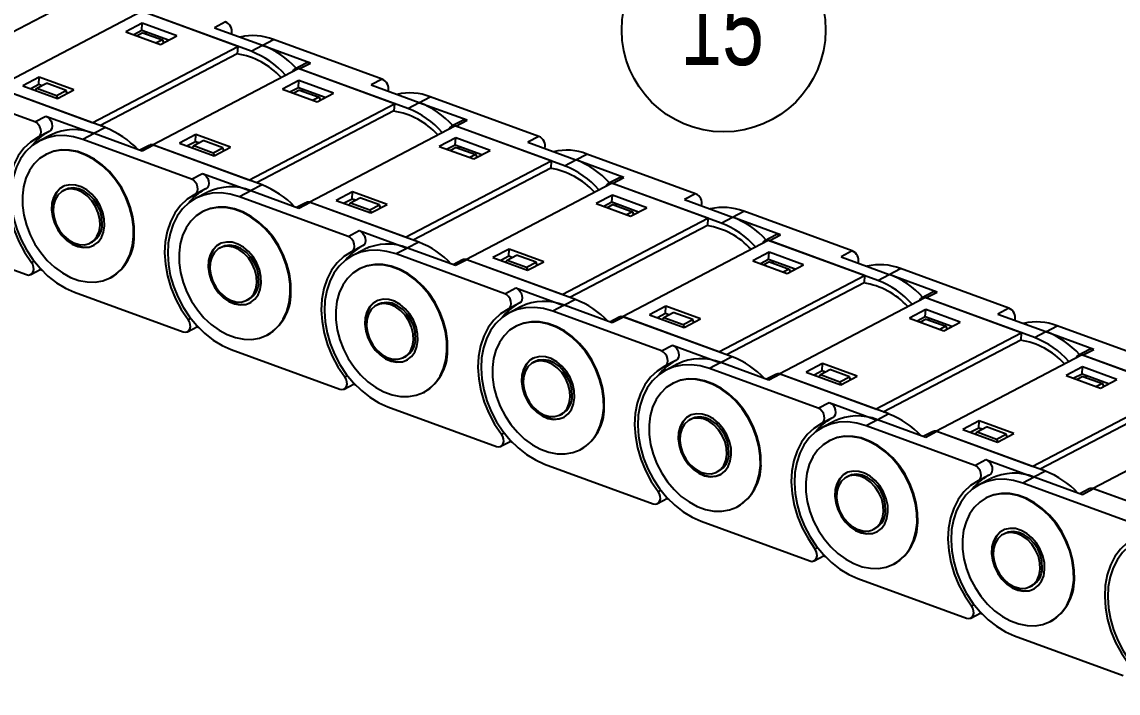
# Model space of a CAD drawing. Header units: millimetres. Extents: x 0 to 279, y 0 to 216.
# Drawn here: x 67 to 118.2, y 126 to 157.4 of the extents above; entities that cross this region are included whole.
import ezdxf

# ---------------------------------------------------------------- set-up
doc = ezdxf.new("R2010")
doc.units = ezdxf.units.MM
doc.layers.add('DIM', color=1, linetype='Continuous')
doc.styles.add('SLDTEXTSTYLE0', font='TXT', dxfattribs={"width": 0.75})

# ---------------------------------------------------------------- blocks, each defined once
blk = doc.blocks.new('SW_NOTE_3')
at = {"layer": 'DIM', "color": 0}
blk.add_circle((4.74, -0.386), 4.755, dxfattribs=at)
at = {"layer": 'DIM', "color": 0, "insert": (4.669, 1.477), "char_height": 3.5, "attachment_point": 2, "style": 'SLDTEXTSTYLE0'}
blk.add_mtext('15', dxfattribs=at)

msp = doc.modelspace()

# ---------------------------------------------------------------- linework, layer by layer
at = {"color": 7, "linetype": 'Continuous', "lineweight": 25}
for p, q in [((69.763, 158.57), (63.351, 155.209)), ((65.804, 154.314), (72.601, 157.878)), ((77.092, 156.235), (72.601, 157.878)), ((77.718, 156.009), (72.652, 157.862)), ((72.64, 157.318), (71.878, 156.918)), ((72.622, 156.979), (72.64, 157.318)), ((74.253, 156.728), (72.64, 157.318)), ((76.522, 157.381), (76.006, 157.11)), ((76.006, 157.11), (78.252, 156.289)), ((71.878, 156.918), (73.49, 156.329)), ((72.622, 156.979), (72.249, 156.783)), ((72.668, 156.871), (72.397, 156.729)), ((73.864, 156.524), (72.622, 156.979)), ((72.668, 156.871), (73.578, 156.538)), ((72.742, 156.844), (72.844, 156.897)), ((73.578, 156.538), (73.307, 156.396)), ((73.49, 156.329), (74.253, 156.728)), ((73.578, 156.538), (73.629, 156.401)), ((78.24, 156.282), (78.768, 156.56)), ((83.834, 154.707), (78.768, 156.56)), ((70.295, 152.671), (77.092, 156.235)), ((77.092, 156.235), (77.074, 155.895)), ((77.718, 156.009), (78.252, 156.289)), ((80.486, 155.461), (78.24, 156.282)), ((77.074, 155.895), (70.663, 152.534)), ((73.116, 151.64), (79.913, 155.203)), ((80.281, 155.454), (79.758, 155.18)), ((84.403, 153.56), (79.913, 155.203)), ((79.964, 155.187), (80.486, 155.461)), ((85.029, 153.334), (79.964, 155.187)), ((67.618, 152.713), (62.553, 154.566)), ((67.831, 154.797), (67.068, 154.397)), ((67.726, 154.28), (68.174, 154.515)), ((67.812, 154.457), (67.831, 154.797)), ((69.443, 154.207), (67.831, 154.797)), ((69.084, 154.182), (68.174, 154.515)), ((79.952, 154.644), (79.189, 154.244)), ((79.933, 154.304), (79.952, 154.644)), ((81.564, 154.054), (79.952, 154.644)), ((83.834, 154.707), (83.317, 154.436)), ((70.295, 152.671), (65.804, 154.314)), ((70.915, 152.442), (65.849, 154.295)), ((67.068, 154.397), (68.681, 153.807)), ((67.812, 154.457), (67.439, 154.261)), ((67.66, 154.18), (67.726, 154.28)), ((67.726, 154.28), (68.636, 153.947)), ((67.961, 154.403), (67.812, 154.457)), ((68.636, 153.947), (69.084, 154.182)), ((68.681, 153.807), (69.443, 154.207)), ((69.134, 154.045), (69.084, 154.182)), ((79.189, 154.244), (80.801, 153.654)), ((79.933, 154.304), (79.56, 154.108)), ((79.979, 154.196), (79.708, 154.054)), ((81.175, 153.85), (79.933, 154.304)), ((79.979, 154.196), (80.889, 153.864)), ((80.053, 154.169), (80.155, 154.223)), ((80.801, 153.654), (81.564, 154.054)), ((83.317, 154.436), (85.563, 153.614)), ((68.636, 153.947), (68.687, 153.811)), ((77.606, 149.997), (84.403, 153.56)), ((80.889, 153.864), (80.618, 153.721)), ((80.889, 153.864), (80.94, 153.727)), ((84.403, 153.56), (84.385, 153.221)), ((85.029, 153.334), (85.563, 153.614)), ((85.551, 153.608), (86.08, 153.885)), ((87.797, 152.786), (85.551, 153.608)), ((91.145, 152.032), (86.08, 153.885)), ((67.618, 152.713), (68.134, 152.984)), ((68.134, 152.984), (70.38, 152.162)), ((84.385, 153.221), (77.974, 149.86)), ((70.295, 152.671), (70.295, 152.669)), ((70.915, 152.442), (70.38, 152.162)), ((80.427, 148.965), (87.224, 152.529)), ((87.592, 152.779), (87.07, 152.506)), ((91.715, 150.886), (87.224, 152.529)), ((87.275, 152.513), (87.797, 152.786)), ((92.34, 150.66), (87.275, 152.513)), ((68.298, 152.267), (67.781, 151.996)), ((68.354, 152.093), (67.837, 151.822)), ((70.392, 152.168), (69.864, 151.891)), ((72.638, 151.347), (70.392, 152.168)), ((75.142, 152.122), (74.38, 151.722)), ((75.124, 151.783), (75.142, 152.122)), ((76.754, 151.532), (75.142, 152.122)), ((87.263, 151.969), (86.5, 151.569)), ((87.245, 151.63), (87.263, 151.969)), ((88.875, 151.379), (87.263, 151.969)), ((91.145, 152.032), (90.629, 151.761)), ((74.929, 150.038), (69.864, 151.891)), ((72.955, 151.613), (72.525, 151.388)), ((73.161, 151.62), (72.638, 151.347)), ((73.116, 151.64), (73.114, 151.634)), ((77.606, 149.997), (73.116, 151.64)), ((78.226, 149.768), (73.161, 151.62)), ((74.38, 151.722), (75.992, 151.133)), ((75.124, 151.783), (74.75, 151.587)), ((74.971, 151.506), (75.038, 151.606)), ((75.038, 151.606), (75.485, 151.84)), ((75.038, 151.606), (75.948, 151.273)), ((75.272, 151.728), (75.124, 151.783)), ((76.395, 151.507), (75.485, 151.84)), ((75.948, 151.273), (76.395, 151.507)), ((75.992, 151.133), (76.754, 151.532)), ((76.446, 151.371), (76.395, 151.507)), ((86.5, 151.569), (88.113, 150.98)), ((87.245, 151.63), (86.871, 151.434)), ((87.291, 151.522), (87.019, 151.38)), ((88.486, 151.175), (87.245, 151.63)), ((87.291, 151.522), (88.201, 151.189)), ((87.364, 151.495), (87.466, 151.548)), ((90.629, 151.761), (92.875, 150.94)), ((68.162, 151.202), (68.132, 151.186)), ((75.948, 151.273), (75.998, 151.136)), ((88.201, 151.189), (87.929, 151.047)), ((88.113, 150.98), (88.875, 151.379)), ((88.201, 151.189), (88.251, 151.052)), ((92.34, 150.66), (92.875, 150.94)), ((92.863, 150.934), (93.391, 151.211)), ((95.109, 150.112), (92.863, 150.934)), ((98.456, 149.358), (93.391, 151.211)), ((84.918, 147.322), (91.715, 150.886)), ((91.696, 150.546), (85.285, 147.185)), ((91.715, 150.886), (91.696, 150.546)), ((74.929, 150.038), (75.445, 150.309)), ((75.445, 150.309), (77.691, 149.487)), ((77.606, 149.997), (77.606, 149.994)), ((94.903, 150.105), (94.381, 149.831)), ((94.586, 149.838), (95.109, 150.112)), ((69.033, 149.542), (68.937, 149.491)), ((75.609, 149.592), (75.093, 149.321)), ((75.665, 149.418), (75.148, 149.148)), ((77.703, 149.494), (77.175, 149.217)), ((78.226, 149.768), (77.691, 149.487)), ((79.949, 148.672), (77.703, 149.494)), ((82.453, 149.448), (81.691, 149.048)), ((82.435, 149.108), (82.453, 149.448)), ((84.066, 148.858), (82.453, 149.448)), ((87.738, 146.291), (94.535, 149.854)), ((99.026, 148.211), (94.535, 149.854)), ((99.651, 147.985), (94.586, 149.838)), ((82.24, 147.364), (77.175, 149.217)), ((80.267, 148.939), (79.836, 148.713)), ((80.472, 148.946), (79.949, 148.672)), ((80.427, 148.965), (80.425, 148.959)), ((84.918, 147.322), (80.427, 148.965)), ((85.537, 147.093), (80.472, 148.946)), ((81.691, 149.048), (83.303, 148.458)), ((82.435, 149.108), (82.062, 148.912)), ((82.282, 148.831), (82.349, 148.931)), ((82.349, 148.931), (82.796, 149.166)), ((82.349, 148.931), (83.259, 148.598)), ((82.583, 149.054), (82.435, 149.108)), ((83.706, 148.833), (82.796, 149.166)), ((83.303, 148.458), (84.066, 148.858)), ((94.574, 149.295), (93.812, 148.895)), ((93.812, 148.895), (95.424, 148.305)), ((94.556, 148.955), (94.182, 148.759)), ((94.556, 148.955), (94.574, 149.295)), ((95.797, 148.501), (94.556, 148.955)), ((96.187, 148.705), (94.574, 149.295)), ((94.676, 148.82), (94.778, 148.874)), ((98.456, 149.358), (97.94, 149.087)), ((97.94, 149.087), (100.186, 148.265)), ((75.473, 148.528), (75.443, 148.512)), ((83.259, 148.598), (83.706, 148.833)), ((83.259, 148.598), (83.31, 148.462)), ((83.757, 148.696), (83.706, 148.833)), ((94.602, 148.847), (94.33, 148.705)), ((94.602, 148.847), (95.512, 148.515)), ((95.512, 148.515), (95.24, 148.372)), ((95.424, 148.305), (96.187, 148.705)), ((95.512, 148.515), (95.563, 148.378)), ((100.174, 148.259), (100.702, 148.536)), ((105.768, 146.683), (100.702, 148.536)), ((92.229, 144.648), (99.026, 148.211)), ((99.008, 147.872), (92.597, 144.511)), ((99.026, 148.211), (99.008, 147.872)), ((99.651, 147.985), (100.186, 148.265)), ((102.42, 147.437), (100.174, 148.259)), ((62.167, 147.431), (67.233, 145.578)), ((82.24, 147.364), (82.757, 147.635)), ((82.757, 147.635), (85.003, 146.813)), ((84.918, 147.322), (84.917, 147.32)), ((102.215, 147.43), (101.692, 147.157)), ((101.898, 147.164), (102.42, 147.437)), ((70.214, 147.056), (70.31, 147.106)), ((76.344, 146.867), (76.248, 146.817)), ((82.92, 146.918), (82.404, 146.647)), ((85.015, 146.819), (84.486, 146.542)), ((85.537, 147.093), (85.003, 146.813)), ((87.261, 145.998), (85.015, 146.819)), ((95.049, 143.616), (101.846, 147.18)), ((106.337, 145.537), (101.846, 147.18)), ((106.963, 145.311), (101.898, 147.164)), ((82.976, 146.744), (82.46, 146.473)), ((89.552, 144.689), (84.486, 146.542)), ((87.738, 146.291), (87.736, 146.285)), ((92.229, 144.648), (87.738, 146.291)), ((89.765, 146.773), (89.002, 146.373)), ((89.002, 146.373), (90.614, 145.784)), ((89.746, 146.434), (89.373, 146.238)), ((89.66, 146.257), (90.108, 146.491)), ((89.746, 146.434), (89.765, 146.773)), ((89.894, 146.379), (89.746, 146.434)), ((91.377, 146.183), (89.765, 146.773)), ((91.017, 146.158), (90.108, 146.491)), ((101.886, 146.62), (101.123, 146.22)), ((101.867, 146.281), (101.886, 146.62)), ((103.498, 146.03), (101.886, 146.62)), ((105.768, 146.683), (105.251, 146.412)), ((105.251, 146.412), (107.497, 145.591)), ((67.438, 145.585), (67.908, 145.832)), ((67.969, 145.768), (67.862, 145.807)), ((82.785, 145.853), (82.755, 145.838)), ((87.578, 146.264), (87.148, 146.039)), ((87.783, 146.271), (87.261, 145.998)), ((92.848, 144.419), (87.783, 146.271)), ((89.594, 146.157), (89.66, 146.257)), ((89.66, 146.257), (90.57, 145.924)), ((90.57, 145.924), (91.017, 146.158)), ((90.57, 145.924), (90.621, 145.787)), ((90.614, 145.784), (91.377, 146.183)), ((91.068, 146.022), (91.017, 146.158)), ((101.123, 146.22), (102.735, 145.631)), ((101.867, 146.281), (101.494, 146.085)), ((101.913, 146.173), (101.642, 146.031)), ((103.109, 145.826), (101.867, 146.281)), ((101.913, 146.173), (102.823, 145.84)), ((101.987, 146.146), (102.089, 146.199)), ((102.823, 145.84), (102.552, 145.698)), ((102.735, 145.631), (103.498, 146.03)), ((102.823, 145.84), (102.874, 145.703)), ((107.485, 145.585), (108.014, 145.862)), ((113.079, 144.009), (108.014, 145.862)), ((71.15, 145.43), (71.18, 145.445)), ((99.54, 141.973), (106.337, 145.537)), ((106.337, 145.537), (106.319, 145.197)), ((106.963, 145.311), (107.497, 145.591)), ((109.731, 144.763), (107.485, 145.585)), ((69.479, 144.756), (74.544, 142.904)), ((89.552, 144.689), (90.068, 144.96)), ((90.068, 144.96), (92.314, 144.138)), ((106.319, 145.197), (99.908, 141.836)), ((109.526, 144.756), (109.004, 144.482)), ((109.209, 144.489), (109.731, 144.763)), ((77.525, 144.381), (77.621, 144.432)), ((92.229, 144.648), (92.229, 144.645)), ((92.848, 144.419), (92.314, 144.138)), ((102.361, 140.942), (109.158, 144.505)), ((113.648, 142.862), (109.158, 144.505)), ((114.274, 142.636), (109.209, 144.489)), ((83.655, 144.193), (83.559, 144.142)), ((90.231, 144.243), (89.715, 143.972)), ((90.287, 144.069), (89.771, 143.799)), ((92.326, 144.145), (91.798, 143.868)), ((96.863, 142.015), (91.798, 143.868)), ((94.572, 143.323), (92.326, 144.145)), ((97.076, 144.099), (96.313, 143.699)), ((97.058, 143.759), (96.684, 143.563)), ((96.971, 143.582), (97.419, 143.817)), ((97.058, 143.759), (97.076, 144.099)), ((97.206, 143.705), (97.058, 143.759)), ((98.688, 143.509), (97.076, 144.099)), ((98.329, 143.484), (97.419, 143.817)), ((109.197, 143.946), (108.434, 143.546)), ((109.178, 143.606), (109.197, 143.946)), ((110.809, 143.356), (109.197, 143.946)), ((113.079, 144.009), (112.562, 143.738)), ((112.562, 143.738), (114.808, 142.916)), ((94.889, 143.59), (94.459, 143.364)), ((95.094, 143.597), (94.572, 143.323)), ((95.049, 143.616), (95.048, 143.61)), ((99.54, 141.973), (95.049, 143.616)), ((100.16, 141.744), (95.094, 143.597)), ((96.313, 143.699), (97.926, 143.109)), ((96.905, 143.482), (96.971, 143.582)), ((96.971, 143.582), (97.881, 143.249)), ((97.881, 143.249), (98.329, 143.484)), ((97.881, 143.249), (97.932, 143.113)), ((97.926, 143.109), (98.688, 143.509)), ((98.38, 143.347), (98.329, 143.484)), ((108.434, 143.546), (110.047, 142.956)), ((109.178, 143.606), (108.805, 143.41)), ((109.224, 143.498), (108.953, 143.356)), ((110.42, 143.152), (109.178, 143.606)), ((109.224, 143.498), (110.134, 143.166)), ((109.298, 143.471), (109.4, 143.525)), ((110.047, 142.956), (110.809, 143.356)), ((74.749, 142.911), (75.22, 143.157)), ((75.28, 143.094), (75.173, 143.133)), ((78.461, 142.755), (78.492, 142.771)), ((90.096, 143.179), (90.066, 143.163)), ((106.851, 139.299), (113.648, 142.862)), ((110.134, 143.166), (109.863, 143.023)), ((110.134, 143.166), (110.185, 143.029)), ((113.648, 142.862), (113.63, 142.523)), ((114.274, 142.636), (114.808, 142.916)), ((114.796, 142.91), (115.325, 143.187)), ((117.042, 142.088), (114.796, 142.91)), ((120.39, 141.334), (115.325, 143.187)), ((96.863, 142.015), (97.379, 142.286)), ((97.379, 142.286), (99.625, 141.464)), ((113.63, 142.523), (107.219, 139.162)), ((76.79, 142.082), (81.855, 140.229)), ((84.836, 141.707), (84.932, 141.757)), ((99.54, 141.973), (99.54, 141.971)), ((100.16, 141.744), (99.625, 141.464)), ((109.672, 138.267), (116.469, 141.831)), ((116.837, 142.081), (116.315, 141.808)), ((120.96, 140.188), (116.469, 141.831)), ((116.52, 141.815), (117.042, 142.088)), ((121.585, 139.962), (116.52, 141.815)), ((90.967, 141.518), (90.871, 141.468)), ((97.543, 141.569), (97.026, 141.298)), ((97.599, 141.395), (97.082, 141.124)), ((99.637, 141.47), (99.109, 141.193)), ((104.174, 139.34), (99.109, 141.193)), ((101.883, 140.649), (99.637, 141.47)), ((104.387, 141.424), (103.625, 141.024)), ((104.369, 141.085), (104.387, 141.424)), ((105.999, 140.834), (104.387, 141.424)), ((116.508, 141.271), (115.745, 140.871)), ((116.49, 140.932), (116.508, 141.271)), ((118.12, 140.681), (116.508, 141.271)), ((102.2, 140.916), (101.77, 140.69)), ((102.406, 140.922), (101.883, 140.649)), ((102.361, 140.942), (102.359, 140.936)), ((106.851, 139.299), (102.361, 140.942)), ((107.471, 139.07), (102.406, 140.922)), ((103.625, 141.024), (105.237, 140.435)), ((104.369, 141.085), (103.995, 140.889)), ((104.216, 140.808), (104.283, 140.908)), ((104.283, 140.908), (104.73, 141.142)), ((104.283, 140.908), (105.193, 140.575)), ((104.517, 141.03), (104.369, 141.085)), ((105.64, 140.809), (104.73, 141.142)), ((105.193, 140.575), (105.64, 140.809)), ((105.237, 140.435), (105.999, 140.834)), ((105.691, 140.673), (105.64, 140.809)), ((115.745, 140.871), (117.358, 140.282)), ((116.49, 140.932), (116.116, 140.736)), ((116.536, 140.824), (116.264, 140.682)), ((117.731, 140.477), (116.49, 140.932)), ((116.536, 140.824), (117.446, 140.491)), ((116.609, 140.797), (116.712, 140.85)), ((117.358, 140.282), (118.12, 140.681)), ((82.06, 140.236), (82.531, 140.483)), ((82.592, 140.419), (82.485, 140.458)), ((97.407, 140.504), (97.377, 140.489)), ((105.193, 140.575), (105.243, 140.438)), ((114.163, 136.624), (120.96, 140.188)), ((117.446, 140.491), (117.174, 140.349)), ((117.446, 140.491), (117.496, 140.354)), ((85.773, 140.081), (85.803, 140.096)), ((120.941, 139.848), (114.53, 136.487)), ((84.101, 139.407), (89.166, 137.555)), ((104.174, 139.34), (104.69, 139.611)), ((104.69, 139.611), (106.937, 138.789)), ((106.851, 139.299), (106.851, 139.296)), ((116.983, 135.593), (123.78, 139.156)), ((92.147, 139.032), (92.243, 139.083)), ((98.278, 138.844), (98.182, 138.793)), ((104.854, 138.894), (104.338, 138.623)), ((104.91, 138.72), (104.394, 138.45)), ((106.949, 138.796), (106.42, 138.519)), ((107.471, 139.07), (106.937, 138.789)), ((109.195, 137.974), (106.949, 138.796)), ((111.698, 138.75), (110.936, 138.35)), ((111.68, 138.41), (111.698, 138.75)), ((113.311, 138.16), (111.698, 138.75)), ((111.485, 136.666), (106.42, 138.519)), ((109.512, 138.241), (109.082, 138.015)), ((109.717, 138.248), (109.195, 137.974)), ((109.672, 138.267), (109.67, 138.261)), ((114.163, 136.624), (109.672, 138.267)), ((114.782, 136.395), (109.717, 138.248)), ((110.936, 138.35), (112.548, 137.76)), ((111.68, 138.41), (111.307, 138.214)), ((111.528, 138.133), (111.594, 138.233)), ((111.594, 138.233), (112.041, 138.468)), ((111.594, 138.233), (112.504, 137.9)), ((111.828, 138.356), (111.68, 138.41)), ((112.951, 138.135), (112.041, 138.468)), ((112.504, 137.9), (112.951, 138.135)), ((112.548, 137.76), (113.311, 138.16)), ((113.002, 137.998), (112.951, 138.135)), ((89.372, 137.562), (89.842, 137.808)), ((89.903, 137.745), (89.796, 137.784)), ((104.719, 137.83), (104.689, 137.814)), ((112.504, 137.9), (112.555, 137.764)), ((93.084, 137.406), (93.114, 137.422)), ((91.412, 136.733), (96.478, 134.88)), ((111.485, 136.666), (112.002, 136.937)), ((112.002, 136.937), (114.248, 136.115)), ((114.163, 136.624), (114.162, 136.622)), ((99.459, 136.358), (99.555, 136.408)), ((105.589, 136.169), (105.493, 136.119)), ((112.165, 136.22), (111.649, 135.949)), ((114.26, 136.121), (113.731, 135.844)), ((114.782, 136.395), (114.248, 136.115)), ((116.506, 135.3), (114.26, 136.121)), ((112.221, 136.046), (111.705, 135.775)), ((118.797, 133.991), (113.731, 135.844)), ((116.823, 135.567), (116.393, 135.341)), ((117.028, 135.574), (116.506, 135.3)), ((116.983, 135.593), (116.981, 135.587)), ((121.474, 133.95), (116.983, 135.593)), ((122.093, 133.721), (117.028, 135.574)), ((96.683, 134.887), (97.154, 135.134)), ((97.214, 135.07), (97.107, 135.109)), ((112.03, 135.155), (112, 135.14)), ((100.395, 134.732), (100.425, 134.747)), ((98.724, 134.058), (103.789, 132.206)), ((106.77, 133.683), (106.866, 133.734)), ((112.9, 133.495), (112.804, 133.444)), ((103.994, 132.213), (104.465, 132.459)), ((104.525, 132.396), (104.418, 132.435)), ((107.707, 132.057), (107.737, 132.073)), ((106.035, 131.384), (111.1, 129.531)), ((114.081, 131.009), (114.177, 131.059)), ((111.305, 129.538), (111.776, 129.785)), ((111.837, 129.721), (111.73, 129.76)), ((115.018, 129.383), (115.048, 129.398)), ((113.346, 128.709), (118.411, 126.857))]:
    msp.add_line(p, q, dxfattribs=at)
at = {"color": 8, "linetype": 'Continuous', "lineweight": 25}
for p, q in [((67.466, 146.15), (67.586, 146.213)), ((74.777, 143.475), (74.897, 143.538)), ((82.088, 140.801), (82.208, 140.864)), ((89.4, 138.126), (89.52, 138.189)), ((96.711, 135.452), (96.831, 135.515)), ((104.022, 132.777), (104.142, 132.84)), ((111.333, 130.103), (111.454, 130.166))]:
    msp.add_line(p, q, dxfattribs=at)
at = {"color": 7, "linetype": 'Continuous', "lineweight": 25, "flags": 128}
for points in [[(68.134, 152.984), (68.23, 152.931), (68.315, 152.849), (68.382, 152.746), (68.423, 152.631), (68.434, 152.515), (68.416, 152.409), (68.369, 152.324), (68.298, 152.267)], [(67.781, 151.996), (67.852, 152.053), (67.899, 152.139), (67.918, 152.244), (67.906, 152.36), (67.865, 152.475), (67.799, 152.578), (67.714, 152.66), (67.618, 152.713)], [(67.781, 151.996), (67.425, 151.771), (67.112, 151.481), (66.849, 151.129), (66.639, 150.724), (66.487, 150.273), (66.397, 149.785), (66.369, 149.269), (66.404, 148.734), (66.502, 148.192), (66.661, 147.652), (66.877, 147.125), (67.147, 146.621), (67.466, 146.15)], [(69.864, 151.891), (69.433, 152.015), (69.006, 152.07), (68.592, 152.055), (68.198, 151.971), (67.831, 151.819), (67.498, 151.602), (67.207, 151.323), (66.96, 150.989), (66.765, 150.605), (66.624, 150.179), (66.539, 149.718), (66.513, 149.231), (66.545, 148.727), (66.636, 148.216), (66.783, 147.707), (66.984, 147.209), (67.236, 146.732), (67.532, 146.284), (67.869, 145.875), (68.238, 145.511), (68.635, 145.2), (69.051, 144.947), (69.479, 144.756)], [(72.235, 147.359), (72.23, 147.807), (72.167, 148.266), (72.047, 148.727), (71.874, 149.177), (71.651, 149.609), (71.382, 150.011), (71.075, 150.376), (70.736, 150.694), (70.373, 150.959), (69.993, 151.164), (69.605, 151.306), (69.218, 151.381), (68.841, 151.387), (68.481, 151.324), (68.148, 151.195), (67.847, 151), (67.587, 150.746), (67.373, 150.437), (67.209, 150.08), (67.1, 149.684), (67.047, 149.257), (67.052, 148.809), (67.116, 148.35), (67.235, 147.889), (67.409, 147.439), (67.632, 147.007), (67.9, 146.605), (68.207, 146.241), (68.546, 145.922), (68.909, 145.658), (69.289, 145.452), (69.677, 145.31), (70.064, 145.235), (70.441, 145.229), (70.801, 145.292), (71.135, 145.422), (71.435, 145.616), (71.695, 145.871), (71.91, 146.18), (72.073, 146.536), (72.183, 146.932), (72.235, 147.359)], [(72.265, 147.375), (72.26, 147.823), (72.197, 148.282), (72.077, 148.742), (71.904, 149.193), (71.681, 149.625), (71.412, 150.027), (71.105, 150.391), (70.766, 150.709), (70.403, 150.974), (70.023, 151.18), (69.635, 151.322), (69.248, 151.397), (68.871, 151.403), (68.511, 151.34), (68.178, 151.21), (68.162, 151.202)], [(75.093, 149.321), (75.164, 149.379), (75.211, 149.464), (75.229, 149.57), (75.217, 149.686), (75.177, 149.801), (75.11, 149.904), (75.025, 149.986), (74.929, 150.038)], [(75.445, 150.309), (75.542, 150.256), (75.627, 150.175), (75.693, 150.071), (75.734, 149.956), (75.746, 149.84), (75.727, 149.735), (75.68, 149.649), (75.609, 149.592)], [(70.878, 147.855), (70.866, 148.167), (70.796, 148.485), (70.672, 148.795), (70.5, 149.082), (70.287, 149.333), (70.045, 149.536), (69.784, 149.681), (69.516, 149.763), (69.253, 149.776), (69.009, 149.721), (68.795, 149.599), (68.62, 149.418), (68.493, 149.184), (68.419, 148.909), (68.403, 148.607), (68.445, 148.29), (68.542, 147.974), (68.691, 147.674), (68.884, 147.403), (69.113, 147.175), (69.366, 147), (69.633, 146.886), (69.899, 146.838), (70.154, 146.859), (70.385, 146.948), (70.58, 147.101), (70.732, 147.31), (70.833, 147.565), (70.878, 147.855)], [(68.952, 149.697), (68.825, 149.615), (68.65, 149.433), (68.523, 149.2), (68.449, 148.925), (68.433, 148.622), (68.475, 148.306), (68.572, 147.99), (68.721, 147.69), (68.914, 147.419), (69.143, 147.191), (69.396, 147.016), (69.663, 146.901), (69.929, 146.854), (70.184, 146.875), (70.391, 146.951)], [(70.673, 147.872), (70.658, 148.169), (70.586, 148.472), (70.459, 148.764), (70.284, 149.03), (70.071, 149.255), (69.832, 149.427), (69.578, 149.536), (69.325, 149.578), (69.084, 149.55), (68.871, 149.452), (68.695, 149.291), (68.567, 149.075), (68.493, 148.816), (68.477, 148.528), (68.521, 148.226), (68.621, 147.926), (68.773, 147.646), (68.968, 147.399), (69.196, 147.199), (69.444, 147.057), (69.7, 146.981), (69.948, 146.974), (70.177, 147.038), (70.373, 147.168), (70.526, 147.357), (70.628, 147.596), (70.673, 147.872)], [(70.769, 147.922), (70.755, 148.22), (70.682, 148.522), (70.555, 148.814), (70.38, 149.08), (70.167, 149.305), (69.928, 149.477), (69.674, 149.587), (69.421, 149.629), (69.181, 149.6), (69.033, 149.542)], [(77.175, 149.217), (76.744, 149.341), (76.317, 149.396), (75.903, 149.381), (75.509, 149.297), (75.142, 149.144), (74.81, 148.927), (74.518, 148.649), (74.272, 148.315), (74.076, 147.931), (73.935, 147.504), (73.85, 147.043), (73.824, 146.556), (73.856, 146.053), (73.947, 145.541), (74.095, 145.032), (74.296, 144.534), (74.547, 144.057), (74.843, 143.61), (75.18, 143.2), (75.55, 142.837), (75.946, 142.525), (76.362, 142.272), (76.79, 142.082)], [(75.093, 149.321), (74.737, 149.097), (74.424, 148.806), (74.16, 148.455), (73.95, 148.05), (73.798, 147.599), (73.708, 147.11), (73.68, 146.594), (73.715, 146.06), (73.813, 145.517), (73.972, 144.978), (74.189, 144.451), (74.459, 143.947), (74.777, 143.475)], [(79.547, 144.685), (79.541, 145.133), (79.478, 145.592), (79.358, 146.052), (79.185, 146.503), (78.962, 146.934), (78.694, 147.337), (78.387, 147.701), (78.048, 148.019), (77.684, 148.284), (77.304, 148.49), (76.917, 148.631), (76.53, 148.706), (76.152, 148.713), (75.793, 148.65), (75.459, 148.52), (75.159, 148.326), (74.898, 148.071), (74.684, 147.762), (74.52, 147.405), (74.411, 147.009), (74.358, 146.582), (74.364, 146.134), (74.427, 145.675), (74.547, 145.215), (74.72, 144.764), (74.943, 144.333), (75.211, 143.93), (75.518, 143.566), (75.857, 143.248), (76.221, 142.983), (76.601, 142.777), (76.988, 142.636), (77.375, 142.561), (77.753, 142.555), (78.112, 142.617), (78.446, 142.747), (78.746, 142.942), (79.007, 143.196), (79.221, 143.505), (79.385, 143.862), (79.494, 144.258), (79.547, 144.685)], [(79.577, 144.7), (79.571, 145.148), (79.508, 145.608), (79.388, 146.068), (79.215, 146.519), (78.992, 146.95), (78.724, 147.352), (78.417, 147.717), (78.078, 148.035), (77.714, 148.3), (77.334, 148.505), (76.947, 148.647), (76.56, 148.722), (76.182, 148.728), (75.823, 148.666), (75.489, 148.536), (75.473, 148.528)], [(82.404, 146.647), (82.475, 146.704), (82.522, 146.79), (82.54, 146.895), (82.529, 147.011), (82.488, 147.126), (82.422, 147.229), (82.336, 147.311), (82.24, 147.364)], [(82.757, 147.635), (82.853, 147.582), (82.938, 147.5), (83.004, 147.397), (83.045, 147.282), (83.057, 147.166), (83.038, 147.06), (82.991, 146.975), (82.92, 146.918)], [(78.19, 145.181), (78.177, 145.493), (78.107, 145.811), (77.983, 146.12), (77.811, 146.408), (77.599, 146.658), (77.356, 146.861), (77.095, 147.007), (76.827, 147.088), (76.565, 147.102), (76.321, 147.046), (76.106, 146.925), (75.931, 146.743), (75.804, 146.509), (75.731, 146.235), (75.714, 145.932), (75.756, 145.615), (75.853, 145.3), (76.002, 144.999), (76.196, 144.729), (76.424, 144.501), (76.678, 144.325), (76.944, 144.211), (77.211, 144.164), (77.465, 144.185), (77.696, 144.274), (77.892, 144.426), (78.044, 144.635), (78.144, 144.891), (78.19, 145.181)], [(76.263, 147.022), (76.136, 146.941), (75.961, 146.759), (75.834, 146.525), (75.761, 146.251), (75.744, 145.948), (75.786, 145.631), (75.883, 145.315), (76.032, 145.015), (76.226, 144.745), (76.454, 144.516), (76.708, 144.341), (76.974, 144.227), (77.241, 144.179), (77.495, 144.201), (77.702, 144.277)], [(77.984, 145.197), (77.97, 145.495), (77.897, 145.798), (77.77, 146.09), (77.596, 146.355), (77.383, 146.58), (77.143, 146.752), (76.89, 146.862), (76.636, 146.904), (76.396, 146.875), (76.182, 146.778), (76.006, 146.617), (75.878, 146.401), (75.804, 146.142), (75.789, 145.854), (75.832, 145.551), (75.933, 145.252), (76.084, 144.971), (76.28, 144.724), (76.507, 144.524), (76.756, 144.383), (77.011, 144.306), (77.26, 144.3), (77.488, 144.363), (77.684, 144.493), (77.837, 144.683), (77.939, 144.922), (77.984, 145.197)], [(78.08, 145.248), (78.066, 145.545), (77.993, 145.848), (77.866, 146.14), (77.692, 146.406), (77.479, 146.631), (77.239, 146.803), (76.986, 146.912), (76.732, 146.954), (76.492, 146.925), (76.344, 146.867)], [(82.404, 146.647), (82.048, 146.422), (81.735, 146.132), (81.471, 145.78), (81.261, 145.375), (81.11, 144.924), (81.019, 144.436), (80.991, 143.92), (81.027, 143.385), (81.125, 142.843), (81.283, 142.303), (81.5, 141.776), (81.77, 141.272), (82.088, 140.801)], [(84.486, 146.542), (84.055, 146.666), (83.629, 146.721), (83.214, 146.706), (82.82, 146.622), (82.453, 146.47), (82.121, 146.253), (81.829, 145.974), (81.583, 145.64), (81.387, 145.256), (81.246, 144.83), (81.161, 144.369), (81.135, 143.882), (81.168, 143.378), (81.259, 142.867), (81.406, 142.358), (81.607, 141.86), (81.858, 141.383), (82.155, 140.935), (82.491, 140.526), (82.861, 140.162), (83.258, 139.851), (83.674, 139.598), (84.101, 139.407)], [(67.233, 145.578), (67.331, 145.56), (67.421, 145.577), (67.496, 145.629), (67.547, 145.71), (67.571, 145.813), (67.564, 145.928), (67.528, 146.044), (67.466, 146.15)], [(86.858, 142.01), (86.852, 142.458), (86.789, 142.917), (86.67, 143.378), (86.496, 143.828), (86.273, 144.26), (86.005, 144.662), (85.698, 145.027), (85.359, 145.345), (84.995, 145.61), (84.616, 145.815), (84.228, 145.957), (83.841, 146.032), (83.464, 146.038), (83.104, 145.975), (82.77, 145.846), (82.47, 145.651), (82.21, 145.397), (81.995, 145.088), (81.832, 144.731), (81.722, 144.335), (81.67, 143.908), (81.675, 143.46), (81.738, 143.001), (81.858, 142.54), (82.031, 142.09), (82.254, 141.658), (82.522, 141.256), (82.829, 140.892), (83.169, 140.573), (83.532, 140.309), (83.912, 140.103), (84.3, 139.961), (84.686, 139.886), (85.064, 139.88), (85.424, 139.943), (85.757, 140.073), (86.058, 140.267), (86.318, 140.522), (86.532, 140.831), (86.696, 141.187), (86.805, 141.583), (86.858, 142.01)], [(86.888, 142.026), (86.882, 142.474), (86.819, 142.933), (86.7, 143.393), (86.526, 143.844), (86.303, 144.276), (86.035, 144.678), (85.728, 145.042), (85.389, 145.36), (85.025, 145.625), (84.646, 145.831), (84.258, 145.973), (83.871, 146.048), (83.494, 146.054), (83.134, 145.991), (82.8, 145.861), (82.785, 145.853)], [(90.068, 144.96), (90.164, 144.907), (90.249, 144.826), (90.315, 144.722), (90.356, 144.607), (90.368, 144.492), (90.35, 144.386), (90.303, 144.3), (90.231, 144.243)], [(85.501, 142.507), (85.488, 142.818), (85.418, 143.136), (85.294, 143.446), (85.122, 143.733), (84.91, 143.984), (84.668, 144.187), (84.406, 144.332), (84.138, 144.414), (83.876, 144.427), (83.632, 144.372), (83.418, 144.25), (83.243, 144.069), (83.115, 143.835), (83.042, 143.56), (83.026, 143.258), (83.067, 142.941), (83.165, 142.625), (83.314, 142.325), (83.507, 142.054), (83.736, 141.826), (83.989, 141.651), (84.255, 141.537), (84.522, 141.489), (84.776, 141.51), (85.007, 141.599), (85.203, 141.752), (85.355, 141.961), (85.456, 142.216), (85.501, 142.507)], [(83.574, 144.348), (83.448, 144.266), (83.273, 144.084), (83.145, 143.851), (83.072, 143.576), (83.056, 143.273), (83.097, 142.957), (83.195, 142.641), (83.344, 142.341), (83.537, 142.07), (83.766, 141.842), (84.019, 141.667), (84.285, 141.553), (84.552, 141.505), (84.806, 141.526), (85.013, 141.602)], [(85.391, 142.573), (85.377, 142.871), (85.305, 143.173), (85.178, 143.465), (85.003, 143.731), (84.79, 143.956), (84.55, 144.128), (84.297, 144.238), (84.043, 144.28), (83.803, 144.251), (83.655, 144.193)], [(89.715, 143.972), (89.786, 144.03), (89.833, 144.115), (89.852, 144.221), (89.84, 144.337), (89.799, 144.452), (89.733, 144.555), (89.648, 144.637), (89.552, 144.689)], [(85.295, 142.523), (85.281, 142.82), (85.209, 143.123), (85.081, 143.415), (84.907, 143.681), (84.694, 143.906), (84.454, 144.078), (84.201, 144.188), (83.947, 144.229), (83.707, 144.201), (83.493, 144.103), (83.318, 143.942), (83.189, 143.726), (83.115, 143.467), (83.1, 143.179), (83.143, 142.877), (83.244, 142.577), (83.396, 142.297), (83.591, 142.05), (83.819, 141.85), (84.067, 141.708), (84.322, 141.632), (84.571, 141.625), (84.799, 141.689), (84.995, 141.819), (85.148, 142.008), (85.25, 142.247), (85.295, 142.523)], [(89.715, 143.972), (89.359, 143.748), (89.046, 143.457), (88.782, 143.106), (88.573, 142.701), (88.421, 142.25), (88.33, 141.761), (88.303, 141.245), (88.338, 140.711), (88.436, 140.168), (88.595, 139.629), (88.811, 139.102), (89.081, 138.598), (89.4, 138.126)], [(91.798, 143.868), (91.366, 143.992), (90.94, 144.047), (90.526, 144.032), (90.131, 143.948), (89.765, 143.795), (89.432, 143.578), (89.14, 143.3), (88.894, 142.966), (88.699, 142.582), (88.557, 142.155), (88.473, 141.694), (88.446, 141.207), (88.479, 140.704), (88.57, 140.192), (88.717, 139.683), (88.918, 139.185), (89.169, 138.708), (89.466, 138.261), (89.802, 137.852), (90.172, 137.488), (90.569, 137.176), (90.985, 136.923), (91.412, 136.733)], [(74.544, 142.904), (74.642, 142.885), (74.732, 142.903), (74.807, 142.954), (74.858, 143.036), (74.882, 143.139), (74.875, 143.253), (74.839, 143.369), (74.777, 143.475)], [(94.169, 139.336), (94.164, 139.784), (94.101, 140.243), (93.981, 140.703), (93.808, 141.154), (93.584, 141.585), (93.316, 141.988), (93.009, 142.352), (92.67, 142.67), (92.307, 142.935), (91.927, 143.141), (91.539, 143.282), (91.152, 143.357), (90.775, 143.364), (90.415, 143.301), (90.082, 143.171), (89.781, 142.977), (89.521, 142.722), (89.307, 142.413), (89.143, 142.057), (89.034, 141.66), (88.981, 141.234), (88.986, 140.785), (89.049, 140.326), (89.169, 139.866), (89.342, 139.415), (89.566, 138.984), (89.834, 138.581), (90.141, 138.217), (90.48, 137.899), (90.843, 137.634), (91.223, 137.429), (91.611, 137.287), (91.998, 137.212), (92.375, 137.206), (92.735, 137.268), (93.068, 137.398), (93.369, 137.593), (93.629, 137.847), (93.843, 138.156), (94.007, 138.513), (94.116, 138.909), (94.169, 139.336)], [(94.199, 139.351), (94.194, 139.799), (94.131, 140.259), (94.011, 140.719), (93.838, 141.17), (93.614, 141.601), (93.346, 142.004), (93.039, 142.368), (92.7, 142.686), (92.337, 142.951), (91.957, 143.156), (91.569, 143.298), (91.182, 143.373), (90.805, 143.379), (90.445, 143.317), (90.112, 143.187), (90.096, 143.179)], [(97.379, 142.286), (97.475, 142.233), (97.561, 142.151), (97.627, 142.048), (97.668, 141.933), (97.679, 141.817), (97.661, 141.711), (97.614, 141.626), (97.543, 141.569)], [(92.812, 139.832), (92.799, 140.144), (92.73, 140.462), (92.606, 140.771), (92.434, 141.059), (92.221, 141.309), (91.979, 141.512), (91.717, 141.658), (91.449, 141.739), (91.187, 141.753), (90.943, 141.697), (90.729, 141.576), (90.554, 141.394), (90.427, 141.16), (90.353, 140.886), (90.337, 140.583), (90.378, 140.266), (90.476, 139.951), (90.625, 139.65), (90.818, 139.38), (91.047, 139.152), (91.3, 138.976), (91.567, 138.862), (91.833, 138.815), (92.088, 138.836), (92.318, 138.925), (92.514, 139.077), (92.666, 139.286), (92.767, 139.542), (92.812, 139.832)], [(97.026, 141.298), (97.097, 141.355), (97.144, 141.441), (97.163, 141.546), (97.151, 141.662), (97.11, 141.777), (97.044, 141.88), (96.959, 141.962), (96.863, 142.015)], [(90.885, 141.673), (90.759, 141.592), (90.584, 141.41), (90.457, 141.176), (90.383, 140.902), (90.367, 140.599), (90.408, 140.282), (90.506, 139.966), (90.655, 139.666), (90.848, 139.396), (91.077, 139.167), (91.33, 138.992), (91.597, 138.878), (91.863, 138.83), (92.118, 138.852), (92.325, 138.928)], [(92.606, 139.848), (92.592, 140.146), (92.52, 140.449), (92.393, 140.741), (92.218, 141.006), (92.005, 141.231), (91.766, 141.403), (91.512, 141.513), (91.258, 141.555), (91.018, 141.526), (90.805, 141.429), (90.629, 141.268), (90.501, 141.052), (90.427, 140.793), (90.411, 140.505), (90.455, 140.202), (90.555, 139.903), (90.707, 139.622), (90.902, 139.375), (91.13, 139.175), (91.378, 139.034), (91.634, 138.957), (91.882, 138.951), (92.111, 139.014), (92.307, 139.144), (92.46, 139.334), (92.561, 139.573), (92.606, 139.848)], [(92.703, 139.899), (92.688, 140.196), (92.616, 140.499), (92.489, 140.791), (92.314, 141.057), (92.101, 141.282), (91.862, 141.454), (91.608, 141.563), (91.354, 141.605), (91.114, 141.576), (90.967, 141.518)], [(97.026, 141.298), (96.67, 141.073), (96.358, 140.783), (96.094, 140.431), (95.884, 140.026), (95.732, 139.575), (95.642, 139.087), (95.614, 138.571), (95.649, 138.036), (95.747, 137.494), (95.906, 136.954), (96.122, 136.427), (96.392, 135.923), (96.711, 135.452)], [(99.109, 141.193), (98.678, 141.317), (98.251, 141.372), (97.837, 141.357), (97.443, 141.273), (97.076, 141.121), (96.744, 140.904), (96.452, 140.625), (96.206, 140.291), (96.01, 139.907), (95.869, 139.481), (95.784, 139.02), (95.758, 138.533), (95.79, 138.029), (95.881, 137.518), (96.028, 137.009), (96.229, 136.511), (96.481, 136.034), (96.777, 135.586), (97.114, 135.177), (97.484, 134.813), (97.88, 134.502), (98.296, 134.249), (98.724, 134.058)], [(81.855, 140.229), (81.953, 140.211), (82.044, 140.228), (82.118, 140.28), (82.17, 140.361), (82.193, 140.464), (82.187, 140.579), (82.151, 140.695), (82.088, 140.801)], [(101.48, 136.661), (101.475, 137.109), (101.412, 137.568), (101.292, 138.029), (101.119, 138.48), (100.896, 138.911), (100.628, 139.313), (100.321, 139.678), (99.981, 139.996), (99.618, 140.261), (99.238, 140.466), (98.85, 140.608), (98.464, 140.683), (98.086, 140.689), (97.726, 140.627), (97.393, 140.497), (97.092, 140.302), (96.832, 140.048), (96.618, 139.739), (96.454, 139.382), (96.345, 138.986), (96.292, 138.559), (96.298, 138.111), (96.361, 137.652), (96.48, 137.192), (96.654, 136.741), (96.877, 136.309), (97.145, 135.907), (97.452, 135.543), (97.791, 135.224), (98.155, 134.96), (98.534, 134.754), (98.922, 134.612), (99.309, 134.537), (99.686, 134.531), (100.046, 134.594), (100.38, 134.724), (100.68, 134.918), (100.94, 135.173), (101.155, 135.482), (101.318, 135.838), (101.428, 136.234), (101.48, 136.661)], [(101.51, 136.677), (101.505, 137.125), (101.442, 137.584), (101.322, 138.044), (101.149, 138.495), (100.926, 138.927), (100.658, 139.329), (100.351, 139.693), (100.012, 140.011), (99.648, 140.276), (99.268, 140.482), (98.88, 140.624), (98.494, 140.699), (98.116, 140.705), (97.756, 140.642), (97.423, 140.512), (97.407, 140.504)], [(104.338, 138.623), (104.409, 138.681), (104.456, 138.766), (104.474, 138.872), (104.463, 138.988), (104.422, 139.103), (104.355, 139.206), (104.27, 139.288), (104.174, 139.34)], [(104.69, 139.611), (104.787, 139.558), (104.872, 139.477), (104.938, 139.373), (104.979, 139.258), (104.991, 139.143), (104.972, 139.037), (104.925, 138.951), (104.854, 138.894)], [(100.123, 137.158), (100.111, 137.469), (100.041, 137.787), (99.917, 138.097), (99.745, 138.384), (99.533, 138.635), (99.29, 138.838), (99.029, 138.983), (98.761, 139.065), (98.499, 139.078), (98.255, 139.023), (98.04, 138.901), (97.865, 138.72), (97.738, 138.486), (97.665, 138.211), (97.648, 137.909), (97.69, 137.592), (97.787, 137.276), (97.936, 136.976), (98.129, 136.705), (98.358, 136.477), (98.612, 136.302), (98.878, 136.188), (99.144, 136.14), (99.399, 136.161), (99.63, 136.25), (99.825, 136.403), (99.977, 136.612), (100.078, 136.867), (100.123, 137.158)], [(98.197, 138.999), (98.07, 138.917), (97.895, 138.735), (97.768, 138.502), (97.695, 138.227), (97.678, 137.924), (97.72, 137.608), (97.817, 137.292), (97.966, 136.992), (98.159, 136.721), (98.388, 136.493), (98.642, 136.318), (98.908, 136.204), (99.174, 136.156), (99.429, 136.177), (99.636, 136.253)], [(99.918, 137.174), (99.904, 137.471), (99.831, 137.774), (99.704, 138.066), (99.529, 138.332), (99.316, 138.557), (99.077, 138.729), (98.823, 138.839), (98.57, 138.88), (98.33, 138.852), (98.116, 138.754), (97.94, 138.593), (97.812, 138.377), (97.738, 138.118), (97.722, 137.83), (97.766, 137.528), (97.866, 137.228), (98.018, 136.948), (98.213, 136.701), (98.441, 136.501), (98.689, 136.359), (98.945, 136.283), (99.193, 136.276), (99.422, 136.34), (99.618, 136.47), (99.771, 136.659), (99.873, 136.898), (99.918, 137.174)], [(100.014, 137.224), (100, 137.522), (99.927, 137.824), (99.8, 138.117), (99.625, 138.382), (99.413, 138.607), (99.173, 138.779), (98.919, 138.889), (98.666, 138.931), (98.426, 138.902), (98.278, 138.844)], [(104.338, 138.623), (103.982, 138.399), (103.669, 138.108), (103.405, 137.757), (103.195, 137.352), (103.044, 136.901), (102.953, 136.412), (102.925, 135.896), (102.96, 135.362), (103.059, 134.819), (103.217, 134.28), (103.434, 133.753), (103.704, 133.249), (104.022, 132.777)], [(106.42, 138.519), (105.989, 138.643), (105.562, 138.698), (105.148, 138.683), (104.754, 138.599), (104.387, 138.446), (104.055, 138.229), (103.763, 137.951), (103.517, 137.617), (103.321, 137.233), (103.18, 136.806), (103.095, 136.345), (103.069, 135.859), (103.102, 135.355), (103.192, 134.843), (103.34, 134.334), (103.541, 133.836), (103.792, 133.359), (104.088, 132.912), (104.425, 132.503), (104.795, 132.139), (105.192, 131.827), (105.607, 131.574), (106.035, 131.384)], [(89.166, 137.555), (89.264, 137.536), (89.355, 137.554), (89.43, 137.605), (89.481, 137.687), (89.505, 137.79), (89.498, 137.904), (89.462, 138.02), (89.4, 138.126)], [(108.792, 133.987), (108.786, 134.435), (108.723, 134.894), (108.603, 135.354), (108.43, 135.805), (108.207, 136.236), (107.939, 136.639), (107.632, 137.003), (107.293, 137.321), (106.929, 137.586), (106.549, 137.792), (106.162, 137.934), (105.775, 138.008), (105.397, 138.015), (105.038, 137.952), (104.704, 137.822), (104.404, 137.628), (104.143, 137.373), (103.929, 137.064), (103.765, 136.708), (103.656, 136.311), (103.603, 135.885), (103.609, 135.436), (103.672, 134.977), (103.792, 134.517), (103.965, 134.066), (104.188, 133.635), (104.456, 133.232), (104.763, 132.868), (105.102, 132.55), (105.466, 132.285), (105.846, 132.08), (106.233, 131.938), (106.62, 131.863), (106.998, 131.857), (107.357, 131.919), (107.691, 132.049), (107.991, 132.244), (108.252, 132.498), (108.466, 132.807), (108.63, 133.164), (108.739, 133.56), (108.792, 133.987)], [(108.822, 134.002), (108.816, 134.45), (108.753, 134.91), (108.633, 135.37), (108.46, 135.821), (108.237, 136.252), (107.969, 136.655), (107.662, 137.019), (107.323, 137.337), (106.959, 137.602), (106.579, 137.807), (106.192, 137.949), (105.805, 138.024), (105.427, 138.03), (105.068, 137.968), (104.734, 137.838), (104.719, 137.83)], [(111.649, 135.949), (111.72, 136.006), (111.767, 136.092), (111.786, 136.197), (111.774, 136.313), (111.733, 136.428), (111.667, 136.531), (111.582, 136.613), (111.485, 136.666)], [(112.002, 136.937), (112.098, 136.884), (112.183, 136.802), (112.249, 136.699), (112.29, 136.584), (112.302, 136.468), (112.283, 136.362), (112.236, 136.277), (112.165, 136.22)], [(107.435, 134.483), (107.422, 134.795), (107.352, 135.113), (107.228, 135.422), (107.056, 135.71), (106.844, 135.96), (106.601, 136.163), (106.34, 136.309), (106.072, 136.39), (105.81, 136.404), (105.566, 136.348), (105.351, 136.227), (105.176, 136.045), (105.049, 135.811), (104.976, 135.537), (104.959, 135.234), (105.001, 134.917), (105.098, 134.602), (105.247, 134.301), (105.441, 134.031), (105.669, 133.803), (105.923, 133.627), (106.189, 133.513), (106.456, 133.466), (106.71, 133.487), (106.941, 133.576), (107.137, 133.728), (107.289, 133.937), (107.39, 134.193), (107.435, 134.483)], [(105.508, 136.324), (105.381, 136.243), (105.206, 136.061), (105.079, 135.827), (105.006, 135.553), (104.989, 135.25), (105.031, 134.933), (105.129, 134.617), (105.277, 134.317), (105.471, 134.047), (105.699, 133.818), (105.953, 133.643), (106.219, 133.529), (106.486, 133.481), (106.74, 133.503), (106.947, 133.579)], [(107.229, 134.5), (107.215, 134.797), (107.142, 135.1), (107.015, 135.392), (106.841, 135.657), (106.628, 135.882), (106.388, 136.054), (106.135, 136.164), (105.881, 136.206), (105.641, 136.177), (105.427, 136.08), (105.251, 135.919), (105.123, 135.703), (105.049, 135.444), (105.034, 135.156), (105.077, 134.853), (105.178, 134.554), (105.33, 134.273), (105.525, 134.026), (105.753, 133.826), (106.001, 133.685), (106.256, 133.608), (106.505, 133.602), (106.733, 133.665), (106.929, 133.795), (107.082, 133.985), (107.184, 134.224), (107.229, 134.5)], [(107.325, 134.55), (107.311, 134.847), (107.238, 135.15), (107.111, 135.442), (106.937, 135.708), (106.724, 135.933), (106.484, 136.105), (106.231, 136.214), (105.977, 136.256), (105.737, 136.228), (105.589, 136.169)], [(111.649, 135.949), (111.293, 135.724), (110.98, 135.434), (110.716, 135.082), (110.506, 134.677), (110.355, 134.226), (110.264, 133.738), (110.236, 133.222), (110.272, 132.687), (110.37, 132.145), (110.529, 131.605), (110.745, 131.078), (111.015, 130.574), (111.333, 130.103)], [(113.731, 135.844), (113.3, 135.968), (112.874, 136.023), (112.459, 136.008), (112.065, 135.924), (111.699, 135.772), (111.366, 135.555), (111.074, 135.276), (110.828, 134.942), (110.633, 134.558), (110.491, 134.132), (110.407, 133.671), (110.38, 133.184), (110.413, 132.68), (110.504, 132.169), (110.651, 131.66), (110.852, 131.162), (111.103, 130.685), (111.4, 130.237), (111.736, 129.828), (112.106, 129.464), (112.503, 129.153), (112.919, 128.9), (113.346, 128.709)], [(96.478, 134.88), (96.576, 134.862), (96.666, 134.879), (96.741, 134.931), (96.792, 135.012), (96.816, 135.115), (96.809, 135.23), (96.773, 135.346), (96.711, 135.452)], [(116.103, 131.312), (116.098, 131.76), (116.034, 132.22), (115.915, 132.68), (115.741, 133.131), (115.518, 133.562), (115.25, 133.964), (114.943, 134.329), (114.604, 134.647), (114.241, 134.912), (113.861, 135.117), (113.473, 135.259), (113.086, 135.334), (112.709, 135.34), (112.349, 135.278), (112.015, 135.148), (111.715, 134.953), (111.455, 134.699), (111.24, 134.39), (111.077, 134.033), (110.967, 133.637), (110.915, 133.21), (110.92, 132.762), (110.983, 132.303), (111.103, 131.843), (111.276, 131.392), (111.499, 130.96), (111.768, 130.558), (112.075, 130.194), (112.414, 129.875), (112.777, 129.611), (113.157, 129.405), (113.545, 129.263), (113.932, 129.188), (114.309, 129.182), (114.669, 129.245), (115.002, 129.375), (115.303, 129.569), (115.563, 129.824), (115.777, 130.133), (115.941, 130.489), (116.05, 130.885), (116.103, 131.312)], [(116.133, 131.328), (116.128, 131.776), (116.064, 132.235), (115.945, 132.695), (115.771, 133.146), (115.548, 133.578), (115.28, 133.98), (114.973, 134.344), (114.634, 134.662), (114.271, 134.927), (113.891, 135.133), (113.503, 135.275), (113.116, 135.35), (112.739, 135.356), (112.379, 135.293), (112.045, 135.163), (112.03, 135.155)], [(114.746, 131.809), (114.733, 132.12), (114.663, 132.438), (114.539, 132.748), (114.367, 133.035), (114.155, 133.286), (113.913, 133.489), (113.651, 133.634), (113.383, 133.716), (113.121, 133.729), (112.877, 133.674), (112.663, 133.552), (112.488, 133.371), (112.361, 133.137), (112.287, 132.862), (112.271, 132.56), (112.312, 132.243), (112.41, 131.927), (112.559, 131.627), (112.752, 131.356), (112.981, 131.128), (113.234, 130.953), (113.5, 130.839), (113.767, 130.791), (114.022, 130.812), (114.252, 130.901), (114.448, 131.054), (114.6, 131.263), (114.701, 131.518), (114.746, 131.809)], [(112.819, 133.65), (112.693, 133.568), (112.518, 133.386), (112.391, 133.153), (112.317, 132.878), (112.301, 132.575), (112.342, 132.259), (112.44, 131.943), (112.589, 131.643), (112.782, 131.372), (113.011, 131.144), (113.264, 130.969), (113.53, 130.855), (113.797, 130.807), (114.052, 130.828), (114.259, 130.904)], [(114.54, 131.825), (114.526, 132.122), (114.454, 132.425), (114.327, 132.717), (114.152, 132.983), (113.939, 133.208), (113.699, 133.38), (113.446, 133.49), (113.192, 133.531), (112.952, 133.503), (112.738, 133.405), (112.563, 133.244), (112.434, 133.028), (112.36, 132.769), (112.345, 132.481), (112.389, 132.179), (112.489, 131.88), (112.641, 131.599), (112.836, 131.352), (113.064, 131.152), (113.312, 131.01), (113.567, 130.934), (113.816, 130.927), (114.044, 130.991), (114.24, 131.121), (114.393, 131.31), (114.495, 131.549), (114.54, 131.825)], [(114.636, 131.875), (114.622, 132.173), (114.55, 132.475), (114.423, 132.768), (114.248, 133.033), (114.035, 133.258), (113.795, 133.43), (113.542, 133.54), (113.288, 133.582), (113.048, 133.553), (112.9, 133.495)], [(118.96, 133.274), (118.604, 133.05), (118.291, 132.759), (118.028, 132.408), (117.818, 132.003), (117.666, 131.552), (117.575, 131.063), (117.548, 130.547), (117.583, 130.013), (117.681, 129.47), (117.84, 128.931), (118.056, 128.404), (118.326, 127.9), (118.645, 127.428)], [(121.043, 133.17), (120.612, 133.294), (120.185, 133.349), (119.771, 133.334), (119.377, 133.25), (119.01, 133.097), (118.677, 132.88), (118.385, 132.602), (118.139, 132.268), (117.944, 131.884), (117.802, 131.457), (117.718, 130.996), (117.692, 130.51), (117.724, 130.006), (117.815, 129.494), (117.962, 128.985), (118.163, 128.487), (118.414, 128.01), (118.711, 127.563), (119.047, 127.154), (119.417, 126.79), (119.814, 126.478), (120.23, 126.225), (120.658, 126.035)], [(103.789, 132.206), (103.887, 132.187), (103.977, 132.205), (104.052, 132.256), (104.104, 132.338), (104.127, 132.441), (104.12, 132.555), (104.084, 132.671), (104.022, 132.777)], [(111.1, 129.531), (111.198, 129.513), (111.289, 129.53), (111.363, 129.582), (111.415, 129.663), (111.438, 129.766), (111.432, 129.881), (111.396, 129.997), (111.333, 130.103)]]:
    msp.add_lwpolyline(points, dxfattribs=at)
at = {"color": 7, "linetype": 'Continuous', "lineweight": 25}
for centre, radius, start, end in [((76.338, 156.934), 0.484, 346.0523, 67.5743), ((77.812, 154.118), 2.622, 68.6133, 103.2807), ((76.76, 152.426), 4.141, 42.3088, 68.8783), ((76.513, 152.417), 3.515, 42.3111, 81.0145), ((76.219, 152.134), 4.154, 41.6409, 68.8572), ((79.869, 154.971), 0.235, 66.4091, 155.7789), ((80.391, 155.234), 0.246, 67.2477, 116.6523), ((83.649, 154.259), 0.484, 346.0523, 67.5743), ((85.124, 151.444), 2.622, 68.6133, 103.2807), ((84.071, 149.752), 4.141, 42.3088, 68.8783), ((83.824, 149.743), 3.515, 42.3111, 81.0145), ((83.531, 149.46), 4.154, 41.6409, 68.8572), ((69.431, 148.597), 4.121, 43.2747, 68.9092), ((87.181, 152.297), 0.235, 66.4091, 155.7789), ((87.702, 152.56), 0.246, 67.2477, 116.6523), ((69.364, 150.191), 2.333, 118.7249, 142.4312), ((69.456, 149.876), 2.476, 67.7774, 116.1225), ((90.96, 151.585), 0.484, 346.0523, 67.5743), ((73.066, 151.394), 0.246, 67.2477, 116.6523), ((92.435, 148.769), 2.622, 68.6133, 103.2807), ((91.382, 147.077), 4.141, 42.3088, 68.8783), ((91.136, 147.068), 3.515, 42.3111, 81.0145), ((90.842, 146.785), 4.154, 41.6409, 68.8572), ((95.014, 149.885), 0.246, 67.2477, 116.6523), ((76.675, 147.517), 2.333, 118.7249, 142.4312), ((76.767, 147.202), 2.476, 67.7774, 116.1225), ((76.743, 145.922), 4.121, 43.2747, 68.9092), ((94.492, 149.622), 0.235, 66.4091, 155.7789), ((80.377, 148.719), 0.246, 67.2477, 116.6523), ((98.272, 148.91), 0.484, 346.0523, 67.5743), ((99.746, 146.095), 2.622, 68.6133, 103.2807), ((69.83, 147.913), 0.938, 300.7112, 0.5873), ((98.447, 144.394), 3.515, 42.3111, 81.0145), ((98.153, 144.111), 4.154, 41.6409, 68.8572), ((98.694, 144.403), 4.141, 42.3088, 68.8783), ((70.034, 147.36), 2.232, 300.9164, 0.3821), ((102.325, 147.211), 0.246, 67.2477, 116.6523), ((83.986, 144.842), 2.333, 118.7249, 142.4312), ((84.078, 144.527), 2.476, 67.7774, 116.1225), ((84.054, 143.248), 4.121, 43.2747, 68.9092), ((101.803, 146.948), 0.235, 66.4091, 155.7789), ((87.688, 146.045), 0.246, 67.2477, 116.6523), ((105.583, 146.236), 0.484, 346.0523, 67.5743), ((107.058, 143.42), 2.622, 68.6133, 103.2807), ((105.464, 141.436), 4.154, 41.6409, 68.8572), ((106.005, 141.728), 4.141, 42.3088, 68.8783), ((77.142, 145.238), 0.938, 300.7112, 0.5873), ((105.758, 141.719), 3.515, 42.3111, 81.0145), ((109.636, 144.536), 0.246, 67.2477, 116.6523), ((77.345, 144.686), 2.232, 300.9164, 0.3821), ((91.39, 141.853), 2.476, 67.7774, 116.1225), ((91.365, 140.573), 4.121, 43.2747, 68.9092), ((109.115, 144.273), 0.235, 66.4091, 155.7789), ((91.298, 142.168), 2.333, 118.7249, 142.4312), ((112.894, 143.561), 0.484, 346.0523, 67.5743), ((94.999, 143.37), 0.246, 67.2477, 116.6523), ((114.369, 140.746), 2.622, 68.6133, 103.2807), ((113.316, 139.054), 4.141, 42.3088, 68.8783), ((84.453, 142.564), 0.938, 300.7112, 0.5873), ((113.069, 139.045), 3.515, 42.3111, 81.0145), ((112.776, 138.762), 4.154, 41.6409, 68.8572), ((84.656, 142.011), 2.232, 300.9164, 0.3821), ((98.677, 137.899), 4.121, 43.2747, 68.9092), ((116.426, 141.599), 0.235, 66.4091, 155.7789), ((116.947, 141.862), 0.246, 67.2477, 116.6523), ((98.609, 139.494), 2.333, 118.7249, 142.4312), ((98.701, 139.178), 2.476, 67.7774, 116.1225), ((102.311, 140.696), 0.246, 67.2477, 116.6523), ((91.764, 139.889), 0.938, 300.7112, 0.5873), ((91.967, 139.337), 2.232, 300.9164, 0.3821), ((105.92, 136.819), 2.333, 118.7249, 142.4312), ((106.012, 136.504), 2.476, 67.7774, 116.1225), ((105.988, 135.224), 4.121, 43.2747, 68.9092), ((109.622, 138.021), 0.246, 67.2477, 116.6523), ((99.076, 137.215), 0.938, 300.7112, 0.5873), ((99.279, 136.662), 2.232, 300.9164, 0.3821), ((113.231, 134.145), 2.333, 118.7249, 142.4312), ((113.323, 133.829), 2.476, 67.7774, 116.1225), ((113.299, 132.55), 4.121, 43.2747, 68.9092), ((116.933, 135.347), 0.246, 67.2477, 116.6523), ((106.387, 134.54), 0.938, 300.7112, 0.5873), ((106.59, 133.988), 2.232, 300.9164, 0.3821), ((113.698, 131.866), 0.938, 300.7112, 0.5873), ((113.901, 131.313), 2.232, 300.9164, 0.3821)]:
    msp.add_arc(centre, radius, start, end, dxfattribs=at)

# ---------------------------------------------------------------- block references
at = {"layer": 'DIM'}
msp.add_blockref('SW_NOTE_3', (95.027, 157.387), dxfattribs=at)

doc.saveas('drawing.dxf')
